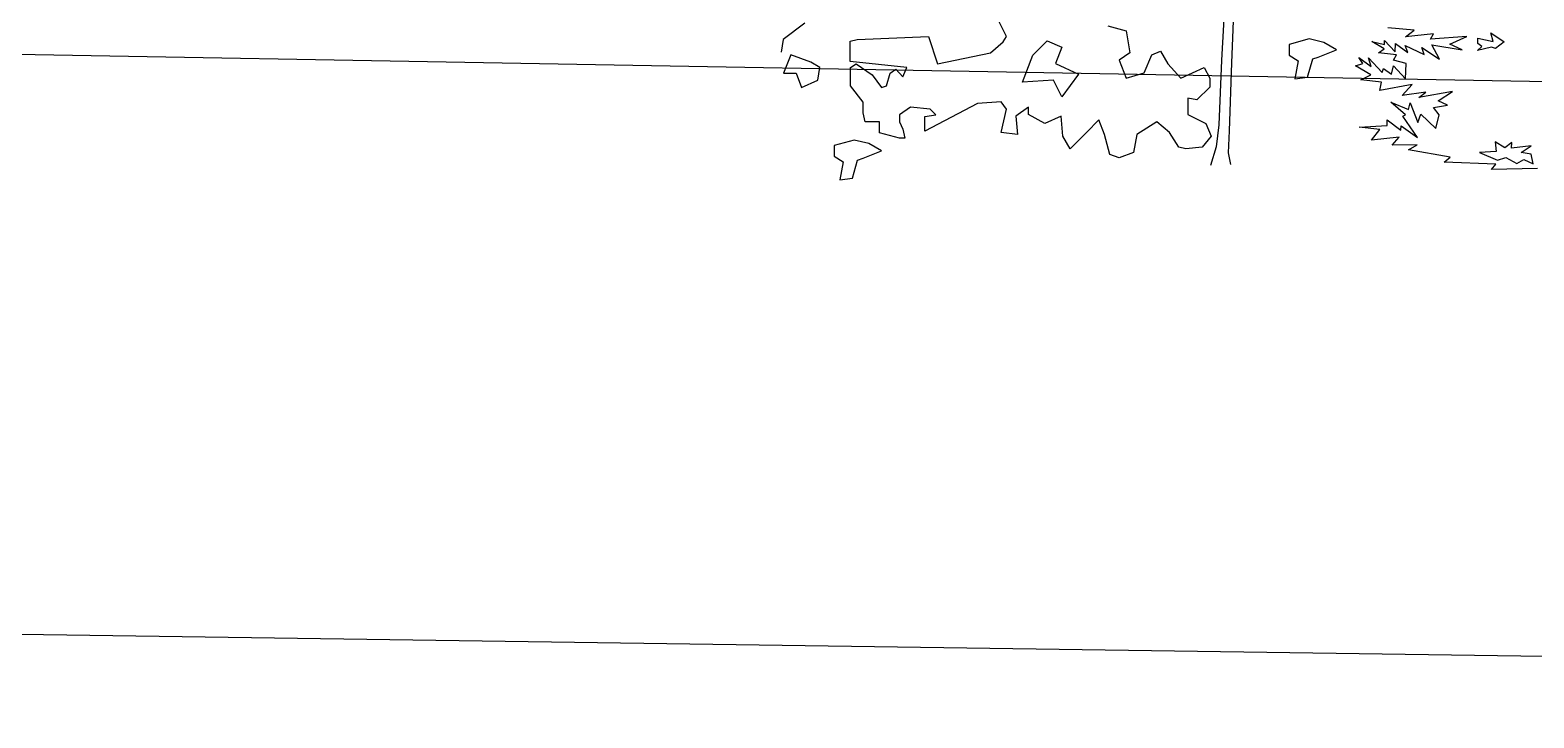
# Model space of a CAD drawing. Header units: inches. Extents: x -11 to 128, y 7 to 56.
# Drawn here: x 42.826 to 44.117, y 21.438 to 22.028 of the extents above; entities that cross this region are included whole.
import ezdxf

# ---------------------------------------------------------------- set-up
doc = ezdxf.new("R2010")
doc.units = ezdxf.units.IN
doc.header["$MEASUREMENT"] = 0
doc.layers.add('CAY', color=94, linetype='Continuous')
doc.layers.add('CAY-3', color=61, linetype='Continuous')
picture_1 = doc.add_image_def('image1.jpg', size_in_pixel=(1680, 1093))

# ---------------------------------------------------------------- blocks, each defined once
blk = doc.blocks.new('A$C76451831')
at = {"layer": 'CAY'}
for points in [[(1446.1, 136.4), (1358.1, 134.1), (1366.6, 144.6), (1267.9, 148.1), (1279.1, 158.1), (1199.4, 171.8), (1216.1, 181.6), (1168, 180.6), (1181.7, 196.4), (1128.5, 190.1), (1145, 210.9), (1105.3, 215), (1158.5, 218.6), (1158.8, 229), (1184.9, 209.5), (1185.2, 217.6), (1216.5, 195.2), (1188.5, 236.1), (1194, 238.6), (1165.5, 263.2), (1199.8, 248.8), (1202.6, 261.9), (1217.6, 224.2), (1223.1, 239.9), (1251.6, 212.6), (1257.9, 238.7), (1247.6, 252.6), (1274.4, 257.1), (1256.2, 265.5), (1283.5, 283.1), (1219.2, 272.2), (1232.7, 282.1), (1187.2, 276), (1206.5, 296.7), (1144.9, 285.2), (1148.2, 301.4), (1108.5, 305.5), (1127.4, 315.3), (1098.5, 332.2), (1112.3, 337.1), (1104.5, 348.3), (1127.9, 331.1), (1123.1, 347.6), (1148.9, 320), (1151.8, 327.6), (1167.3, 316.6), (1170.6, 332.4), (1193.7, 307.5), (1194.8, 337), (1171, 343.2), (1176.8, 353.5), (1142, 357.4), (1153.2, 365.2), (1129.6, 379.1), (1153.4, 372.9), (1153.7, 381), (1174.2, 359), (1174.8, 374.8), (1198.2, 358.2), (1193.2, 371.5), (1229.8, 354.3), (1225.3, 367.6), (1258.9, 345.2), (1244, 372.4), (1302.2, 362.7), (1278.5, 373.9), (1311.2, 388.7), (1241.7, 383.4), (1247.5, 393.6), (1193.8, 387.8), (1210.1, 400.4), (1160, 404.8)], [(774.7, 655.4), (791.5, 634.3), (850.6, 524.6), (847.4, 444.5), (842.2, 343.2), (836.9, 219.8), (831.6, 177.6), (821.1, 141.8)], [(888.6, 656.4), (872.7, 530.9), (866.4, 466.6), (861.1, 337.9), (856.9, 208.2), (854.8, 166), (859, 143.9)]]:
    blk.add_lwpolyline(points, dxfattribs=at)
for points in [[(1037.6, 376.9), (1009.9, 384), (971.5, 373.4), (971.5, 352.7), (988.6, 342.1), (982.2, 307.9), (1006.3, 310.8), (1016.4, 345.6), (1027, 349.2), (1061.8, 363.3)], [(1332, 374.8), (1332.4, 385.2), (1361.2, 379.2), (1356.8, 395.2), (1382.5, 378.5), (1366.1, 365.4), (1358.1, 368.4), (1331.6, 361.7), (1339.5, 369.1)], [(1438.2, 144.9), (1433.9, 163.6), (1414.9, 167), (1434.4, 179.5), (1396.7, 175.3), (1397, 186.2), (1383.5, 175.8), (1365.4, 187.3), (1367.4, 168.6), (1335.2, 167), (1369.6, 152.2), (1385.6, 157.1), (1406.5, 146), (1419.9, 153.2)]]:
    blk.add_lwpolyline(points, close=True, dxfattribs=at)
at = {"layer": 'CAY-3'}
for p, q in [((45.4, 414.1), (3.5, 382.8)), ((430.8, 388.4), (413.7, 423.2)), ((624.8, 409), (659.6, 399)), ((3.5, 382.8), (0, 358.6)), ((132.1, 379.3), (145.6, 382.8)), ((132.1, 340.9), (132.1, 379.3)), ((145.6, 382.8), (281.8, 388.3)), ((281.8, 388.3), (298.9, 336.4)), ((400.1, 357.1), (424.3, 378.3)), ((424.3, 378.3), (430.8, 388.4)), ((659.6, 399), (666.6, 357.1)), ((298.9, 336.4), (400.1, 357.1)), ((666.6, 357.1), (646, 343.5)), ((694.4, 319.3), (708.5, 353.5)), ((708.5, 353.5), (725.6, 360.6)), ((725.6, 360.6), (739.2, 336.4)), ((240, 329.4), (132.1, 340.9)), ((132.7, 329.4), (143.3, 336.4)), ((132.7, 294.5), (132.7, 329.4)), ((143.3, 336.4), (173.9, 315.2)), ((201.6, 294.5), (208.7, 318.7)), ((208.7, 318.7), (219.3, 325.8)), ((219.3, 325.8), (232.9, 311.7)), ((232.9, 311.7), (240, 329.4)), ((646, 343.5), (659.6, 308.7)), ((659.6, 308.7), (694.4, 319.3)), ((739.2, 336.4), (763.9, 308.7)), ((763.9, 308.7), (808.7, 329.4)), ((808.7, 329.4), (819.4, 308.7)), ((156.8, 263.3), (132.7, 294.5)), ((173.9, 315.2), (191.6, 291)), ((191.6, 291), (201.6, 294.5)), ((819.4, 291.6), (794.6, 267.4)), ((819.4, 308.7), (819.4, 291.6)), ((156.8, 242.6), (156.8, 263.3)), ((375.4, 260.4), (274.7, 207.8)), ((420.8, 263.9), (375.4, 260.4)), ((430.8, 249.7), (420.8, 263.9)), ((794.6, 267.4), (777.5, 270.4)), ((777.5, 270.4), (777.5, 239.7)), ((160.4, 225.5), (156.8, 242.6)), ((247, 253.3), (226.4, 239.1)), ((226.4, 239.1), (226.4, 225.5)), ((284.8, 249.7), (247, 253.3)), ((274.7, 235.6), (295.4, 239.1)), ((274.7, 207.8), (274.7, 235.6)), ((295.4, 239.1), (284.8, 249.7)), ((420.8, 204.9), (430.8, 249.7)), ((472.7, 253.3), (448.5, 236.2)), ((448.5, 236.2), (452, 201.4)), ((472.7, 239.7), (472.7, 253.3)), ((503.9, 222), (472.7, 239.7)), ((535.2, 236.2), (503.9, 222)), ((538.7, 197.8), (535.2, 236.2)), ((777.5, 239.7), (812.3, 222)), ((188.1, 225.5), (160.4, 225.5)), ((188.1, 204.3), (188.1, 225.5)), ((226.4, 194.3), (188.1, 204.3)), ((226.4, 225.5), (232.9, 211.4)), ((232.9, 211.4), (236.4, 194.3)), ((452, 201.4), (420.8, 204.9)), ((583.5, 204.9), (552.3, 173.6)), ((607.7, 229.1), (583.5, 204.9)), ((618.3, 201.4), (607.7, 229.1)), ((628.3, 163), (618.3, 201.4)), ((680.2, 201.4), (673.7, 166.6)), ((718.5, 225.5), (680.2, 201.4)), ((742.7, 204.9), (718.5, 225.5)), ((760.4, 177.2), (742.7, 204.9)), ((812.3, 222), (822.3, 197.8)), ((236.4, 194.3), (226.4, 194.3)), ((552.3, 173.6), (538.7, 197.8)), ((774, 173.6), (760.4, 177.2)), ((805.2, 177.2), (774, 173.6)), ((822.3, 197.8), (805.2, 177.2)), ((646, 156.5), (628.3, 163)), ((673.7, 166.6), (646, 156.5))]:
    blk.add_line(p, q, dxfattribs=at)
for points in [[(481.1, 352.5), (508.8, 380.2), (536.5, 368.3), (524.6, 336.6), (568.2, 316.8), (536.5, 273.3), (520.7, 305), (461.3, 301)], [(56.6, 339.4), (18.3, 353.5), (4.7, 318.7), (28.9, 318.7), (38.9, 291), (70.2, 305.2), (73.7, 329.4)], [(167.4, 183.7), (139.7, 190.7), (101.4, 180.1), (101.4, 159.5), (118.5, 148.9), (112, 114.6), (136.2, 117.6), (146.2, 152.4), (156.8, 155.9), (191.6, 170.1)]]:
    blk.add_lwpolyline(points, close=True, dxfattribs=at)

msp = doc.modelspace()

# ---------------------------------------------------------------- linework, layer by layer
for p, q in [((11.8007, 22.5598), (70.2537, 21.5191)), ((70.5198, 21.1086), (11.5271, 21.9628))]:
    msp.add_line(p, q)

# ---------------------------------------------------------------- block references
at = {"layer": 'CAY', "xscale": 0.0004489089019145984, "yscale": 0.0004489089019145984, "zscale": 0.0004489089019145984}
msp.add_blockref('A$C76451831', (43.4706, 21.8483), dxfattribs=at)

# ---------------------------------------------------------------- pictures from other files: only their frames are drawn
image = msp.add_image(picture_1, insert=(12.4966, 7.3772), size_in_units=(74.4025, 48.4059))
image.dxf.flags = 6

doc.saveas('drawing.dxf')
